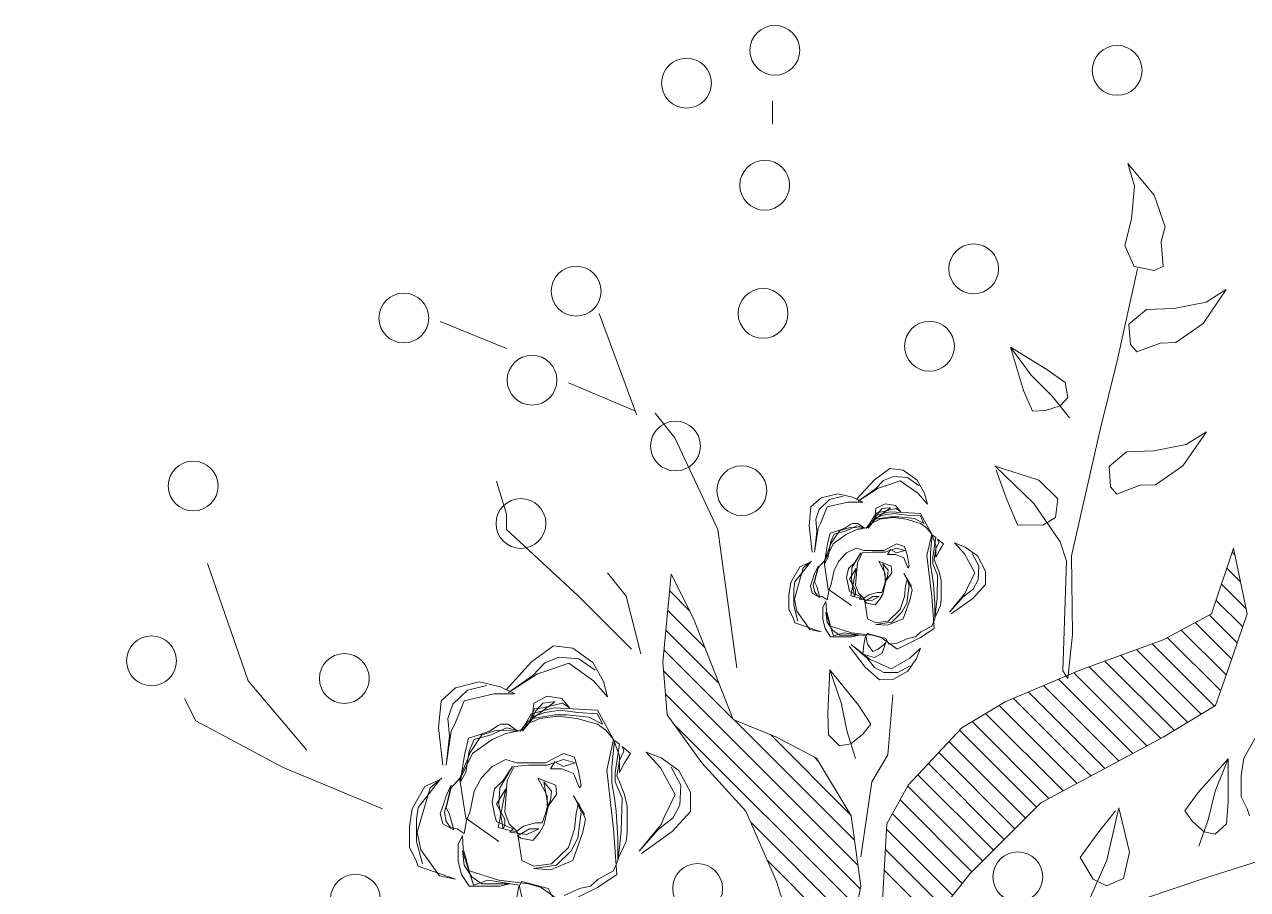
# Model space of a CAD drawing. Header units: millimetres. Extents: x -122165 to 59500, y -31598 to 53500.
# Drawn here: x 30077 to 30496.1, y -2463.2 to -2166.7 of the extents above; entities that cross this region are included whole.
import ezdxf

# ---------------------------------------------------------------- set-up
doc = ezdxf.new("R2010")
doc.units = ezdxf.units.MM
doc.header["$MEASUREMENT"] = 0
for name, color, linetype, lineweight in [('ARC_A_ R.C.C', 162, 'Continuous', 40), ('ARC_A_R.C.C. Hatch', 8, 'Continuous', 5), ('Lan_Planter', 74, 'Continuous', 13)]:
    doc.layers.add(name, color=color, linetype=linetype, lineweight=lineweight)

# ---------------------------------------------------------------- blocks, each defined once
blk = doc.blocks.new('ARC$1$Existing Layout$0$col gf 180116')
at = {"layer": 'ARC_A_R.C.C. Hatch'}
h = blk.add_hatch(color=256, dxfattribs=at)
h.dxf.hatch_style = 1
h.paths.add_polyline_path([(201.73999, 26.78621), (202.64, 26.78621), (202.64, 26.48621), (201.73999, 26.48621)])
edge = h.paths.add_edge_path()
edge.add_line((216.33999, 22.98621), (216.13999, 22.98621))
edge.add_line((216.13999, 22.98621), (216.13999, 25.58621))
edge.add_line((216.13999, 25.58621), (218.33999, 25.58621))
edge.add_line((218.33999, 25.58621), (218.33999, 22.98621))
edge.add_line((218.33999, 22.98621), (218.03999, 22.98621))
h.paths.add_polyline_path([(207.13999, 25.88621), (207.43999, 25.88621), (207.43999, 26.78621), (207.13999, 26.78621)])
h.paths.add_polyline_path([(208.03999, 20.48621), (208.03999, 20.78621), (207.13999, 20.78621), (207.13999, 20.48621)])
h.paths.add_polyline_path([(202.63999, 32.78621), (202.63999, 32.48621), (201.73999, 32.48621), (201.73999, 32.78621)])
h.paths.add_polyline_path([(191.23999, 20.48621), (191.23999, 20.78621), (190.33999, 20.78621), (190.33999, 20.48621)])
h.paths.add_polyline_path([(184.03999, 20.48621), (184.03999, 20.78621), (183.13999, 20.78621), (183.13999, 20.48621)])
h.paths.add_polyline_path([(220.63999, 14.18621), (220.33999, 14.18621), (220.33999, 13.28621), (220.63999, 13.28621)])
h.paths.add_polyline_path([(220.63999, 20.48621), (220.63999, 20.78621), (219.73999, 20.78621), (219.73999, 20.48621)])
h.paths.add_polyline_path([(220.63999, 25.28621), (220.63999, 25.58621), (219.73999, 25.58621), (219.73999, 25.28621)])
h.paths.add_polyline_path([(220.63999, 32.78621), (220.63999, 32.48621), (219.73999, 32.48621), (219.73999, 32.78621)])
h.paths.add_polyline_path([(220.33999, 37.28621), (220.63999, 37.28621), (220.63999, 38.18621), (220.33999, 38.18621)])
h.paths.add_polyline_path([(201.13999, 43.28621), (201.43999, 43.28621), (201.43999, 44.18621), (201.13999, 44.18621)])
h.paths.add_polyline_path([(196.33999, 43.28621), (196.63999, 43.28621), (196.63999, 44.18621), (196.33999, 44.18621)])
h.paths.add_polyline_path([(190.33999, 43.28621), (190.63999, 43.28621), (190.63999, 44.18621), (190.33999, 44.18621)])
h.paths.add_polyline_path([(207.13999, 43.28621), (207.43999, 43.28621), (207.43999, 44.18621), (207.13999, 44.18621)])
h.paths.add_polyline_path([(220.63999, 56.78621), (220.33999, 56.78621), (220.33999, 55.88621), (220.63999, 55.88621)])
h.paths.add_polyline_path([(220.33999, 50.78621), (220.63999, 50.78621), (220.63999, 49.88621), (220.33999, 49.88621)])
h.paths.add_polyline_path([(226.33999, 50.78621), (226.63999, 50.78621), (226.63999, 49.88621), (226.33999, 49.88621)])
h.paths.add_polyline_path([(220.33999, 43.28621), (220.63999, 43.28621), (220.63999, 44.18621), (220.33999, 44.18621)])
h.paths.add_polyline_path([(232.63999, 44.18621), (232.63999, 43.88621), (231.73999, 43.88621), (231.73999, 44.18621)])
h.paths.add_polyline_path([(232.63999, 50.48621), (232.63999, 50.78621), (231.73999, 50.78621), (231.73999, 50.48621)])
h.paths.add_polyline_path([(232.63999, 55.88621), (232.63999, 56.18621), (231.73999, 56.18621), (231.73999, 55.88621)])
h.paths.add_polyline_path([(213.13999, 43.28621), (213.43999, 43.28621), (213.43999, 44.18621), (213.13999, 44.18621)])
h.paths.add_polyline_path([(226.63999, 7.88621), (226.63999, 8.18621), (225.73999, 8.18621), (225.73999, 7.88621)])
h.paths.add_polyline_path([(226.63999, 13.28621), (226.63999, 13.58621), (225.73999, 13.58621), (225.73999, 13.28621)])
h.paths.add_polyline_path([(201.73999, 20.78621), (201.73999, 20.48621), (202.63999, 20.48621), (202.63999, 20.78621)])
h.paths.add_polyline_path([(184.03999, 25.88621), (184.03999, 26.18621), (183.13999, 26.18621), (183.13999, 25.88621)])
h.paths.add_polyline_path([(183.13999, 14.18621), (183.13999, 13.88621), (184.03999, 13.88621), (184.03999, 14.18621)])
h.paths.add_polyline_path([(202.63999, 13.88621), (202.63999, 14.18621), (201.73999, 14.18621), (201.73999, 13.88621)])
h.paths.add_polyline_path([(196.33999, 13.28621), (196.63999, 13.28621), (196.63999, 14.18621), (196.33999, 14.18621)])
h.paths.add_polyline_path([(190.33999, 13.28621), (190.63999, 13.28621), (190.63999, 14.18621), (190.33999, 14.18621)])
h.paths.add_polyline_path([(196.33999, 25.88621), (196.63999, 25.88621), (196.63999, 26.78621), (196.33999, 26.78621)])
h.paths.add_polyline_path([(190.33999, 25.88621), (190.63999, 25.88621), (190.63999, 26.78621), (190.33999, 26.78621)])
h.paths.add_polyline_path([(214.03999, 13.28621), (214.03999, 13.58621), (213.13999, 13.58621), (213.13999, 13.28621)])
h.paths.add_polyline_path([(213.13999, 20.78621), (213.13999, 20.48621), (214.03999, 20.48621), (214.03999, 20.78621)])
h.paths.add_polyline_path([(213.43999, 26.78621), (213.13999, 26.78621), (213.13999, 25.88621), (213.43999, 25.88621)])
h.paths.add_polyline_path([(214.03999, 32.78621), (214.03999, 32.48621), (213.13999, 32.48621), (213.13999, 32.78621)])
h.paths.add_polyline_path([(214.03999, 7.88621), (214.03999, 8.18621), (213.13999, 8.18621), (213.13999, 7.88621)])
h.paths.add_polyline_path([(226.63999, 20.48621), (226.63999, 20.78621), (225.73999, 20.78621), (225.73999, 20.48621)])
h.paths.add_polyline_path([(226.63999, 25.28621), (226.63999, 25.58621), (225.73999, 25.58621), (225.73999, 25.28621)])
h.paths.add_polyline_path([(226.63999, 32.78621), (226.63999, 32.48621), (225.73999, 32.48621), (225.73999, 32.78621)])
h.paths.add_polyline_path([(226.63999, 37.28621), (226.63999, 37.58621), (225.73999, 37.58621), (225.73999, 37.28621)])
h.paths.add_polyline_path([(225.73999, 44.18621), (225.73999, 43.88621), (226.63999, 43.88621), (226.63999, 44.18621)])
h.paths.add_polyline_path([(226.63999, 56.78621), (226.33999, 56.78621), (226.33999, 55.88621), (226.63999, 55.88621)])
h.paths.add_polyline_path([(214.03999, 55.88621), (214.03999, 56.18621), (213.13999, 56.18621), (213.13999, 55.88621)])
h.paths.add_polyline_path([(213.13999, 37.28621), (213.43999, 37.28621), (213.43999, 38.18621), (213.13999, 38.18621)])
h.paths.add_polyline_path([(214.03999, 50.78621), (213.73999, 50.78621), (213.73999, 49.88621), (214.03999, 49.88621)])
h.paths.add_polyline_path([(207.13999, 37.28621), (207.43999, 37.28621), (207.43999, 38.18621), (207.13999, 38.18621)])
h.paths.add_polyline_path([(207.13999, 49.88621), (207.43999, 49.88621), (207.43999, 50.78621), (207.13999, 50.78621)])
h.paths.add_polyline_path([(183.13999, 50.18621), (183.13999, 49.88621), (184.03999, 49.88621), (184.03999, 50.18621)])
h.paths.add_polyline_path([(183.13999, 38.18621), (183.13999, 37.88621), (184.03999, 37.88621), (184.03999, 38.18621)])
h.paths.add_polyline_path([(201.73999, 37.58621), (201.73999, 37.28621), (202.63999, 37.28621), (202.63999, 37.58621)])
h.paths.add_polyline_path([(196.33999, 37.28621), (196.63999, 37.28621), (196.63999, 38.18621), (196.33999, 38.18621)])
h.paths.add_polyline_path([(190.33999, 37.28621), (190.63999, 37.28621), (190.63999, 38.18621), (190.33999, 38.18621)])
h.paths.add_polyline_path([(201.13999, 49.88621), (201.43999, 49.88621), (201.43999, 50.78621), (201.13999, 50.78621)])
h.paths.add_polyline_path([(196.33999, 49.88621), (196.63999, 49.88621), (196.63999, 50.78621), (196.33999, 50.78621)])
h.paths.add_polyline_path([(190.33999, 49.88621), (190.63999, 49.88621), (190.63999, 50.78621), (190.33999, 50.78621)])
h.paths.add_polyline_path([(220.63999, 8.18621), (220.33999, 8.18621), (220.33999, 7.28621), (220.63999, 7.28621)])
h.paths.add_polyline_path([(195.73999, 20.48621), (195.73999, 20.78621), (196.63999, 20.78621), (196.63999, 20.48621)])
h.paths.add_polyline_path([(183.13999, 43.58621), (183.13999, 43.28621), (184.03999, 43.28621), (184.03999, 43.58621)])
blk = doc.blocks.new('ARC')
at = {"layer": 'ARC_A_ R.C.C', "extrusion": (4.48937e-09, -4.26518e-20, 1), "xscale": 999.9941761349517, "yscale": 999.9941761349517, "zscale": 999.9941761349517}
blk.add_blockref('ARC$1$Existing Layout$0$col gf 180116', (-183138.93, -13286.14, -0.89), dxfattribs=at)
blk = doc.blocks.new('b-85')
at = {"color": 97, "true_color": 0x446a2a}
for p, q in [((281, 622.7), (301.1, 632.7)), ((238.6, 543.7), (281, 622.7)), ((317, 575.2), (423.1, 612)), ((254.5, 522.3), (317, 575.2)), ((201.5, 454), (238.6, 543.7)), ((641.5, 401.9), (617.1, 342)), ((467.6, 342), (497.3, 351.2)), ((393.4, 276.9), (453.8, 342)), ((453.8, 342), (467.6, 342)), ((345.7, 229.3), (393.4, 276.9)), ((586.3, 286.1), (560.9, 226.2)), ((557.7, 224.7), (648.9, 258.4)), ((393.4, 233.9), (414.6, 250.8)), ((341.4, 220.9), (393.4, 233.9)), ((150.6, 24.8), (326.1, 200.3)), ((282.8, 137.6), (345.1, 199.9)), ((334, 200.9), (413.5, 193.3)), ((536.5, 190.2), (558.8, 207.8)), ((112.9, 25.8), (278.6, 191.5)), ((129.1, 22.7), (305.1, 198.6)), ((314.9, 150.3), (362.8, 198.1)), ((347, 163), (380.5, 196.4)), ((413.5, 193.3), (373.2, 173.3)), ((380.2, 176.8), (398.2, 194.7)), ((453.8, 151.1), (536.5, 190.2)), ((373.2, 173.3), (282, 137.3)), ((199.3, 125.8), (242.8, 165.7)), ((328.7, 134.2), (453.8, 151.1)), ((173, 27.7), (281.7, 136.5)), ((282, 137.3), (266.1, 98.2)), ((135.7, 98.2), (199.3, 125.8)), ((96.6, 28.9), (188.9, 121.2)), ((-665.9, 102), (-644.7, 102)), ((80.3, 32.1), (154.6, 106.4)), ((195.7, 31), (268.4, 103.8)), ((72.1, 78.2), (135.7, 98.2)), ((266.1, 98.2), (247, 62.1)), ((247, 62.1), (195.1, 30.7)), ((244.8, 60.8), (248, 64)), ((268.1, 51.3), (258.3, 41.5)), ((288.1, 51.9), (268.1, 51.3)), ((326.8, 50.1), (288.1, 51.9)), ((295.1, 24.3), (326.8, 50.1)), ((297, 39.8), (326.8, 50.1)), ((131.5, 22.2), (47.7, 38.3)), ((246.8, 27), (270.8, 34.5)), ((258.3, 41.5), (260, 31.2)), ((270.8, 34.5), (297, 39.8)), ((195.1, 30.7), (131.5, 22.2)), ((225.8, 12.3), (158, 22.2)), ((260, 31.2), (268.7, 20.3)), ((278, 13.2), (295.1, 24.3)), ((250.2, -2.3), (225.8, 12.3)), ((268.7, 20.3), (278, 13.2)), ((329.2, 18.2), (317.9, 5.3)), ((101.7, -43.5), (146.1, 0.9)), ((108.1, 3.1), (187.7, -1.5)), ((317.9, 5.3), (318.2, -6.9)), ((324.6, 1.4), (324.4, -11.4)), ((328.9, 9.8), (324.6, 1.4)), ((112.5, -52.2), (164.5, -0.2)), ((123.3, -60.8), (182.8, -1.3)), ((134, -69.4), (196.9, -6.6)), ((187.7, -1.5), (222.7, -20.7)), ((304.3, -6.9), (250.2, -2.3)), ((318.2, -6.9), (325.7, -20.4)), ((144.6, -78.2), (209.4, -13.4)), ((154.3, -87.9), (221.9, -20.3)), ((222.7, -20.7), (274.6, -69)), ((324.4, -11.4), (330.7, -22.4)), ((325.7, -20.4), (337.1, -28.2)), ((143.1, -76.7), (83.8, -29.1)), ((164, -97.6), (232.1, -29.5)), ((173.7, -107.3), (242.2, -38.9)), ((183.4, -117), (252.2, -48.2)), ((193.1, -126.7), (262.3, -57.5)), ((206.8, -140.3), (143.1, -76.7)), ((202.8, -136.4), (272.3, -66.9)), ((274.6, -69), (297.9, -108.1)), ((210.8, -147.8), (280.2, -78.4)), ((217.6, -160.5), (287.5, -90.6)), ((477.1, -134), (511, -99.3)), ((511, -99.3), (498.3, -138.5)), ((224.4, -173.1), (294.7, -102.7)), ((297.9, -108.1), (326.6, -175.6)), ((457.8, -119.4), (482.4, -109.2)), ((231.1, -185.7), (301.1, -115.7)), ((457.6, -142.1), (457.8, -119.4)), ((579.3, -124.8), (618.3, -112.9)), ((593.1, -131.8), (618.3, -112.9)), ((618.3, -112.9), (598.2, -146)), ((237.9, -198.3), (306.9, -129.3)), ((560.5, -132.8), (579.3, -124.8)), ((574.1, -150.7), (593.1, -131.8)), ((266.1, -250.8), (206.8, -140.3)), ((244.7, -210.9), (312.7, -142.9)), ((442.7, -158), (477.1, -134)), ((464.6, -153.7), (457.6, -142.1)), ((498.3, -138.5), (481.4, -155.8)), ((561.2, -144.6), (560.5, -132.8)), ((481.4, -155.8), (464.6, -153.7)), ((554.6, -166.4), (574.1, -150.7)), ((565.4, -157.8), (561.2, -144.6)), ((598.2, -146), (586.6, -162.3)), ((251.5, -223.5), (318.5, -156.5)), ((319.1, -164.9), (326, -160.3)), ((358.9, -169), (319.1, -164.9)), ((326, -160.3), (425.1, -163.6)), ((425.1, -163.6), (442.7, -158)), ((573, -164.9), (565.4, -157.8)), ((586.6, -162.3), (573, -164.9)), ((138, -187.6), (157.5, -176)), ((157.5, -176), (179, -191.6)), ((258.3, -236.1), (324.3, -170.2)), ((326.6, -175.6), (354.1, -250.8)), ((429.9, -168.1), (358.9, -169)), ((545.1, -194.2), (429.9, -168.1)), ((139.1, -289.4), (101.4, -177.4)), ((116.7, -183.2), (155.1, -200)), ((131.7, -199.6), (138, -187.6)), ((265, -248.8), (329.7, -184.1)), ((179, -191.6), (199.7, -208)), ((272.3, -260.9), (334.9, -198.3)), ((605.9, -209.3), (545.1, -194.2)), ((138.6, -215), (131.7, -199.6)), ((155.1, -200), (202.3, -210.8)), ((485.5, -209.1), (492.2, -203.4)), ((493.6, -230.2), (485.5, -209.1)), ((492.2, -203.4), (510.7, -202)), ((510.7, -202), (524, -217.7)), ((689.2, -227.6), (605.9, -209.3)), ((162.3, -220.4), (138.6, -215)), ((202.3, -210.8), (162.3, -220.4)), ((279.5, -273.1), (340.1, -212.5)), ((524, -217.7), (524.9, -242.4)), ((620.8, -221.5), (639.3, -220)), ((639.3, -220), (652.5, -235.8)), ((691.3, -224.8), (710.2, -216.4)), ((710.2, -216.4), (734.1, -222.4)), ((784.4, -219.1), (755.8, -242.7)), ((763.7, -225), (784.4, -219.1)), ((286.8, -285.2), (345.3, -226.7)), ((494, -244.1), (493.6, -230.2)), ((614.1, -227.1), (620.8, -221.5)), ((622.1, -248.3), (614.1, -227.1)), ((687.6, -242.9), (691.3, -224.8)), ((734.1, -222.4), (763.7, -225)), ((294.1, -297.3), (350.5, -240.9)), ((524.9, -242.4), (530.6, -271.6)), ((652.5, -235.8), (653.4, -260.5)), ((691.2, -250.9), (687.6, -242.9)), ((755.8, -242.7), (727.2, -252.6)), ((294.8, -298.3), (266.1, -250.8)), ((354.1, -250.8), (377.5, -294.5)), ((511.3, -268.8), (494, -244.1)), ((622.5, -262.2), (622.1, -248.3)), ((713.7, -249.1), (691.2, -250.9)), ((727.2, -252.6), (713.7, -249.1)), ((307.9, -302.9), (356.2, -254.6)), ((639.8, -286.9), (622.5, -262.2)), ((653.4, -260.5), (659.1, -289.6)), ((189.8, -277.3), (199.5, -270.6)), ((199.5, -270.6), (216.1, -282.4)), ((322.2, -308), (362.9, -267.3)), ((542, -289.9), (511.3, -268.8)), ((530.6, -271.6), (542, -289.9)), ((167.7, -283), (191.4, -291.5)), ((180.7, -287.8), (189.8, -277.3)), ((216.1, -282.4), (246.6, -309.6)), ((336.7, -312.9), (369.7, -279.9)), ((670.5, -307.9), (639.8, -286.9)), ((157.9, -349.2), (139.1, -289.4)), ((178.6, -298), (180.7, -287.8)), ((187.9, -308.2), (178.6, -298)), ((191.4, -291.5), (217.3, -297.9)), ((217.3, -297.9), (246.6, -309.6)), ((351.2, -317.8), (376.4, -292.6)), ((377.5, -294.5), (436.8, -314.4)), ((659.1, -289.6), (670.5, -307.9)), ((207.9, -309.7), (187.9, -308.2)), ((329.8, -310.6), (294.8, -298.3)), ((365.7, -322.7), (389.8, -298.6)), ((382, -325.8), (404.3, -303.5)), ((406.5, -320.7), (418.8, -308.4)), ((246.6, -309.6), (207.9, -309.7)), ((377.5, -326.7), (329.8, -310.6)), ((436.8, -314.4), (377.5, -326.7)), ((430.9, -315.7), (433.3, -313.2))]:
    blk.add_line(p, q, dxfattribs=at)
at = {"color": 30, "true_color": 0xef731a}
for p, q in [((137.8, 388.1), (149.5, 421.8)), ((149.5, 421.8), (155.9, 424.1)), ((171.8, 423.3), (151.6, 418)), ((155.9, 424.1), (166.5, 429.5)), ((180.2, 422.6), (164.3, 419.5)), ((166.5, 429.5), (185.6, 429.5)), ((191.9, 423.3), (171.8, 423.3)), ((220.5, 411.1), (180.2, 422.6)), ((185.6, 429.5), (201.5, 427.2)), ((202.5, 421.8), (191.9, 423.3)), ((201.5, 427.2), (221.6, 415.7)), ((228, 401.9), (202.5, 421.8)), ((164.3, 419.5), (141, 402.6)), ((229, 400.3), (220.5, 411.1)), ((221.6, 415.7), (228, 401.9)), ((141, 402.6), (137.8, 388.1)), ((182.4, 389.6), (187.7, 399.6)), ((187.7, 399.6), (197.2, 401.9)), ((198.3, 398), (189.8, 396.5)), ((197.2, 401.9), (203.6, 399.6)), ((206.8, 395.7), (198.3, 398)), ((203.6, 399.6), (213.1, 396.5)), ((240.7, 399.6), (274.6, 403.4)), ((274.6, 403.4), (299, 401.1)), ((299, 401.1), (310.7, 388.1)), ((196.2, 393.4), (182.4, 389.6)), ((184.5, 392.7), (183.4, 386.5)), ((189.8, 396.5), (184.5, 392.7)), ((202.5, 396.5), (196.2, 393.4)), ((220.5, 391.9), (202.5, 396.5)), ((222.7, 391.9), (206.8, 395.7)), ((213.1, 396.5), (222.7, 391.9)), ((229, 384.2), (220.5, 391.9)), ((240.7, 396.5), (267.2, 393.4)), ((271.4, 391.9), (240.7, 396.5)), ((267.2, 393.4), (283.1, 395)), ((277.8, 388.8), (271.4, 391.9)), ((299, 380.4), (277.8, 388.8)), ((283.1, 395), (295.8, 390.4)), ((295.8, 390.4), (308.5, 377.3)), ((310.7, 388.1), (316, 366.6)), ((142.1, 382.7), (131.5, 375.8)), ((131.5, 375.8), (131.5, 366.6)), ((163.3, 381.9), (132.5, 371.9)), ((136.8, 348.9), (145.3, 375.8)), ((140, 373.5), (150.6, 380.4)), ((153.7, 385.8), (142.1, 382.7)), ((145.3, 375.8), (156.9, 378.8)), ((150.6, 380.4), (163.3, 381.9)), ((169.6, 385.8), (153.7, 385.8)), ((156.9, 378.8), (165.4, 381.1)), ((165.4, 381.1), (177.1, 381.9)), ((177.1, 381.9), (169.6, 385.8)), ((171.8, 348.9), (193, 378.8)), ((183.4, 386.5), (179.2, 380.4)), ((179.2, 380.4), (190.9, 378.1)), ((190.9, 378.1), (199.3, 375)), ((193, 378.8), (228, 384.2)), ((225.8, 383.5), (238.6, 381.9)), ((234.3, 378.8), (225.8, 383.5)), ((228, 384.2), (251.3, 372.7)), ((252.3, 375), (229, 384.2)), ((253.4, 375.8), (234.3, 378.8)), ((238.6, 381.9), (251.3, 379.6)), ((251.3, 379.6), (265.1, 376.5)), ((255.5, 375), (253.4, 375.8)), ((265.1, 376.5), (268.3, 366.6)), ((305.4, 353.5), (299, 380.4)), ((308.5, 377.3), (312.8, 359.7)), ((131.5, 366.6), (131.5, 348.2)), ((132.5, 371.9), (136.8, 358.9)), ((133.6, 364.3), (140, 373.5)), ((199.3, 375), (217.4, 371.2)), ((217.4, 371.2), (229, 365)), ((229, 365), (239.6, 355.1)), ((251.3, 372.7), (264, 355.1)), ((268.3, 364.3), (252.3, 375)), ((264, 371.2), (255.5, 375)), ((268.3, 355.8), (264, 371.2)), ((268.3, 366.6), (271.4, 357.4)), ((316, 366.6), (311.7, 347.4)), ((136.8, 358.9), (132.5, 330.5)), ((133.6, 339), (133.6, 364.3)), ((196.2, 352.8), (207.8, 355.1)), ((207.8, 355.1), (219.5, 352.8)), ((239.6, 355.1), (246, 342.8)), ((264, 355.1), (269.3, 342.8)), ((272.5, 350.5), (268.3, 364.3)), ((274.6, 342), (268.3, 355.8)), ((271.4, 357.4), (276.7, 349.7)), ((305.4, 334.4), (305.4, 353.5)), ((131.5, 348.2), (133.6, 339)), ((133.6, 322.1), (136.8, 348.9)), ((184.5, 349.7), (180.2, 332.1)), ((205.7, 348.9), (183.4, 345.1)), ((183.4, 345.1), (186.6, 343.6)), ((219.5, 342.8), (184.5, 349.7)), ((185.6, 342), (189.8, 351.2)), ((186.6, 343.6), (191.9, 343.6)), ((198.3, 343.6), (187.7, 339.7)), ((189.8, 351.2), (196.2, 352.8)), ((191.9, 343.6), (205.7, 351.2)), ((226.9, 341.3), (198.3, 343.6)), ((205.7, 351.2), (219.5, 342.8)), ((220.5, 348.2), (205.7, 348.9)), ((219.5, 352.8), (226.9, 345.1)), ((239.6, 336.7), (220.5, 348.2)), ((226.9, 345.1), (239.6, 336.7)), ((246, 342.8), (242.8, 332.8)), ((269.3, 342.8), (272.5, 328.2)), ((271.4, 332.1), (272.5, 350.5)), ((276.7, 349.7), (277.8, 347.4)), ((277.8, 347.4), (277.8, 340.5)), ((311.7, 347.4), (305.4, 334.4)), ((120.9, 332.8), (130.4, 331.3)), ((180.2, 332.1), (154.8, 328.2)), ((174.9, 329), (177.1, 332.1)), ((177.1, 332.1), (183.4, 321.3)), ((178.1, 323.6), (180.2, 339)), ((180.2, 339), (183.4, 335.9)), ((187.7, 339.7), (181.3, 332.8)), ((181.3, 332.8), (185.6, 326.7)), ((183.4, 335.9), (185.6, 342)), ((239.6, 335.1), (226.9, 341.3)), ((240.7, 322.1), (239.6, 335.1)), ((242.8, 332.8), (242.8, 306.8)), ((271.4, 329.8), (274.6, 342)), ((277.8, 340.5), (271.4, 332.1)), ((306.6, 340.3), (321.8, 318.4)), ((323.4, 314.2), (306.6, 340.3)), ((308.9, 342.4), (334.2, 319.4)), ((132.5, 330.5), (121.9, 328.2)), ((135.7, 328.2), (129.4, 304.5)), ((130.4, 331.3), (135.7, 328.2)), ((130.4, 310.6), (133.6, 322.1)), ((154.8, 328.2), (149.5, 317.5)), ((172.8, 318.3), (174.9, 329)), ((183.4, 312.9), (178.1, 323.6)), ((183.4, 321.3), (183.4, 312.9)), ((185.6, 326.7), (188.7, 316)), ((240.7, 305.2), (240.7, 322.1)), ((278.9, 324.4), (271.4, 329.8)), ((271.4, 327.5), (285.2, 316.7)), ((277.8, 323.6), (271.4, 327.5)), ((272.5, 328.2), (287.3, 319.8)), ((283.1, 312.1), (277.8, 323.6)), ((297.9, 298.3), (278.9, 324.4)), ((281, 321.3), (291.6, 316.7)), ((283.1, 318.3), (281, 321.3)), ((115.6, 289.9), (130.4, 310.6)), ((146.3, 302.2), (147.4, 317.5)), ((147.4, 317.5), (150.6, 296.8)), ((149.5, 317.5), (151.6, 301.4)), ((180.2, 312.1), (172.8, 318.3)), ((186.6, 308.3), (180.2, 312.1)), ((188.7, 316), (188.7, 309.8)), ((188.7, 309.8), (197.2, 306.8)), ((229, 313.7), (217.4, 307.5)), ((222.7, 297.6), (229, 313.7)), ((283.1, 319), (289.5, 316)), ((296.9, 317.5), (283.1, 319)), ((286.3, 298.3), (283.1, 318.3)), ((285.2, 295.3), (283.1, 312.1)), ((285.2, 316.7), (288.4, 307.5)), ((287.3, 319.8), (292.6, 299.1)), ((289.5, 316), (296.9, 309.1)), ((291.6, 316.7), (292.6, 309.1)), ((303.2, 305.2), (296.9, 317.5)), ((321.8, 318.4), (333.4, 307.4)), ((325.3, 307.4), (323.4, 314.2)), ((334.2, 319.4), (348.5, 299.5)), ((129.4, 304.5), (121.9, 300.6)), ((154.8, 282.2), (146.3, 302.2)), ((151.6, 301.4), (166.5, 286.1)), ((203.6, 304.5), (186.6, 308.3)), ((197.2, 306.8), (202.5, 305.2)), ((202.5, 305.2), (214.2, 296.8)), ((225.8, 308.3), (203.6, 304.5)), ((203.6, 305.2), (208.9, 302.2)), ((213.1, 305.2), (203.6, 305.2)), ((208.9, 302.2), (217.4, 301.4)), ((217.4, 307.5), (213.1, 305.2)), ((217.4, 301.4), (225.8, 308.3)), ((237.5, 302.2), (243.9, 298.3)), ((237.5, 292.2), (237.5, 302.2)), ((243.9, 298.3), (239.6, 290.7)), ((246, 290.7), (240.7, 305.2)), ((242.8, 306.8), (251.3, 290.7)), ((286.3, 287.6), (286.3, 298.3)), ((288.4, 307.5), (290.5, 293.7)), ((292.6, 299.1), (290.5, 260)), ((292.6, 309.1), (294.8, 300.6)), ((294.8, 300.6), (296.9, 291.4)), ((296.9, 309.1), (297.9, 299.9)), ((297.9, 299.9), (297.9, 298.3)), ((301.1, 292.2), (303.2, 305.2)), ((332.9, 285.9), (325.3, 307.4)), ((333.4, 307.4), (338.3, 294.8)), ((348.5, 299.5), (346.4, 282.2)), ((130.4, 260), (115.6, 289.9)), ((123, 289.9), (129.4, 276.1)), ((150.6, 296.8), (163.3, 283.8)), ((214.2, 296.8), (222.7, 297.6)), ((233.3, 281.5), (237.5, 292.2)), ((239.6, 290.7), (242.8, 279.9)), ((242.8, 279.9), (246, 290.7)), ((251.3, 290.7), (248.1, 280.7)), ((283.1, 278.4), (285.2, 295.3)), ((284.2, 267.6), (286.3, 287.6)), ((290.5, 293.7), (288.4, 277.6)), ((292.6, 285.3), (301.1, 292.2)), ((296.9, 291.4), (292.6, 285.3)), ((338.3, 294.8), (336.9, 276.7)), ((180.2, 273), (154.8, 282.2)), ((163.3, 283.8), (174.9, 277.6)), ((166.5, 286.1), (183.4, 280.7)), ((174.9, 277.6), (198.3, 274.6)), ((183.4, 280.7), (197.2, 279.2)), ((206.8, 276.9), (191.9, 270.7)), ((213.1, 281.5), (196.2, 271.5)), ((197.2, 279.2), (206.8, 276.9)), ((198.3, 274.6), (204.6, 276.9)), ((204.6, 276.9), (213.1, 281.5)), ((220.5, 276.1), (233.3, 281.5)), ((235.4, 276.9), (222.7, 274.6)), ((248.1, 280.7), (235.4, 276.9)), ((277.8, 260), (283.1, 278.4)), ((288.4, 277.6), (287.3, 260)), ((317, 263.4), (332.9, 285.9)), ((336.9, 276.7), (326.5, 261.9)), ((346.4, 282.2), (333.7, 264)), ((129.4, 276.1), (131.5, 266.1)), ((131.5, 266.1), (137.8, 259.2)), ((191.9, 270.7), (180.2, 273)), ((222.7, 274.6), (220.5, 276.1)), ((277.8, 255.4), (284.2, 267.6)), ((142.1, 242.3), (130.4, 260)), ((137.8, 259.2), (145.3, 245.4)), ((290.5, 260), (264, 245.4)), ((272.5, 252.3), (277.8, 260)), ((287.3, 260), (277.8, 255.4)), ((302.5, 250.8), (317, 263.4)), ((316.5, 254.6), (302.5, 250.8)), ((333.7, 264), (316.5, 254.6)), ((183.4, 245.4), (142.1, 242.3)), ((145.3, 245.4), (154.8, 241.6)), ((199.3, 243.1), (174.9, 241.6)), ((236.4, 251.5), (183.4, 245.4)), ((211, 244.6), (199.3, 243.1)), ((224.8, 246.9), (211, 244.6)), ((211, 237.7), (225.8, 243.9)), ((239.6, 246.9), (224.8, 246.9)), ((225.8, 243.9), (234.3, 243.9)), ((234.3, 243.9), (259.8, 240)), ((264, 245.4), (236.4, 251.5)), ((263, 244.6), (239.6, 246.9)), ((249.2, 240), (264, 245.4)), ((259.8, 240), (263, 244.6)), ((264, 245.4), (272.5, 252.3)), ((154.8, 241.6), (166.5, 240)), ((155.9, 241.6), (171.8, 233.9)), ((174.9, 241.6), (155.9, 241.6)), ((166.5, 240), (181.3, 238.5)), ((171.8, 233.9), (180.2, 233.1)), ((180.2, 233.1), (189.8, 233.1)), ((181.3, 238.5), (211, 237.7)), ((189.8, 233.1), (203.6, 233.1)), ((203.6, 233.1), (214.2, 235.4)), ((214.2, 235.4), (225.8, 240)), ((225.8, 240), (231.1, 242.3)), ((231.1, 242.3), (244.9, 240)), ((234.3, 240), (249.2, 240)), ((242.8, 235.4), (234.3, 240)), ((251.3, 230.1), (242.8, 235.4)), ((244.9, 240), (253.4, 236.2)), ((257.7, 237.7), (251.3, 230.1)), ((253.4, 236.2), (257.7, 237.7)), ((163.2, 222.2), (183.3, 204.6)), ((187.2, 202.5), (163.2, 222.2)), ((161, 220.1), (180.8, 192.4)), ((252.7, 215.8), (238.4, 203)), ((247.3, 202.4), (252.7, 215.8)), ((183.3, 204.6), (192.8, 191.8)), ((193.8, 199.8), (187.2, 202.5)), ((214.3, 189.7), (193.8, 199.8)), ((238.4, 203), (214.3, 189.7)), ((235.9, 186.4), (247.3, 202.4)), ((286.3, 197.1), (334, 200.9)), ((180.8, 192.4), (198.9, 175.8)), ((192.8, 191.8), (204.7, 185.4)), ((222.9, 184.7), (238.9, 193.4)), ((242.8, 165.7), (286.3, 197.1)), ((204.7, 185.4), (222.9, 184.7)), ((216.4, 175.9), (235.9, 186.4)), ((198.9, 175.8), (216.4, 175.9)), ((361.2, 58), (369.4, 81.6)), ((379.8, 80), (363.5, 68.2)), ((369.4, 81.6), (373.9, 83.2)), ((385, 82.7), (370.9, 78.9)), ((373.9, 83.2), (381.3, 87)), ((390.9, 82.1), (379.8, 80)), ((381.3, 87), (394.6, 87)), ((399.1, 82.7), (385, 82.7)), ((419.1, 74.1), (390.9, 82.1)), ((394.6, 87), (405.8, 85.4)), ((406.5, 81.6), (399.1, 82.7)), ((405.8, 85.4), (419.9, 77.3)), ((424.3, 67.6), (406.5, 81.6)), ((363.5, 68.2), (361.2, 58)), ((396.1, 66), (402.8, 67.6)), ((402.8, 67.6), (407.3, 66)), ((425.1, 66.6), (419.1, 74.1)), ((419.9, 77.3), (424.3, 67.6)), ((433.2, 66), (457, 68.7)), ((457, 68.7), (474.1, 67.1)), ((474.1, 67.1), (482.2, 58)), ((372.4, 56.4), (364.2, 54.2)), ((383.5, 56.4), (372.4, 56.4)), ((388.7, 53.7), (383.5, 56.4)), ((393.2, 56.9), (390.2, 52.6)), ((392.4, 59.1), (396.1, 66)), ((402.1, 61.7), (392.4, 59.1)), ((393.9, 61.2), (393.2, 56.9)), ((397.6, 63.9), (393.9, 61.2)), ((403.5, 65), (397.6, 63.9)), ((399.8, 51.5), (424.3, 55.3)), ((406.5, 63.9), (402.1, 61.7)), ((409.5, 63.3), (403.5, 65)), ((419.1, 60.7), (406.5, 63.9)), ((407.3, 66), (413.9, 63.9)), ((420.6, 60.7), (409.5, 63.3)), ((413.9, 63.9), (420.6, 60.7)), ((425.1, 55.3), (419.1, 60.7)), ((424.3, 55.3), (440.7, 47.2)), ((441.4, 48.9), (425.1, 55.3)), ((433.2, 63.9), (451.8, 61.7)), ((454.8, 60.7), (433.2, 63.9)), ((451.8, 61.7), (462.9, 62.8)), ((459.2, 58.5), (454.8, 60.7)), ((474.1, 52.6), (459.2, 58.5)), ((462.9, 62.8), (471.8, 59.6)), ((471.8, 59.6), (480.7, 50.5)), ((482.2, 58), (485.9, 42.9)), ((364.2, 54.2), (356.8, 49.4)), ((356.8, 49.4), (356.8, 42.9)), ((379.1, 53.7), (357.5, 46.7)), ((357.5, 46.7), (360.5, 37.6)), ((358.3, 41.3), (362.7, 47.8)), ((360.5, 30.6), (366.4, 49.4)), ((362.7, 47.8), (370.1, 52.6)), ((366.4, 49.4), (374.6, 51.5)), ((370.1, 52.6), (379.1, 53.7)), ((374.6, 51.5), (380.5, 53.1)), ((380.5, 53.1), (388.7, 53.7)), ((385, 30.6), (399.8, 51.5)), ((390.2, 52.6), (398.4, 51)), ((398.4, 51), (404.3, 48.9)), ((404.3, 48.9), (416.9, 46.2)), ((416.9, 46.2), (425.1, 41.9)), ((422.8, 54.8), (431.8, 53.7)), ((428.8, 51.5), (422.8, 54.8)), ((442.1, 49.4), (428.8, 51.5)), ((431.8, 53.7), (440.7, 52.1)), ((440.7, 52.1), (450.3, 49.9)), ((440.7, 47.2), (449.6, 34.9)), ((452.5, 41.3), (441.4, 48.9)), ((443.6, 48.9), (442.1, 49.4)), ((449.6, 46.2), (443.6, 48.9)), ((452.5, 35.4), (449.6, 46.2)), ((450.3, 49.9), (452.5, 42.9)), ((478.5, 33.8), (474.1, 52.6)), ((480.7, 50.5), (483.7, 38.1)), ((356.8, 42.9), (356.8, 30.1)), ((360.5, 37.6), (357.5, 17.7)), ((358.3, 23.6), (358.3, 41.3)), ((397.6, 32.2), (402.1, 33.3)), ((402.1, 33.3), (410.2, 34.9)), ((410.2, 34.9), (418.4, 33.3)), ((418.4, 33.3), (423.6, 27.9)), ((425.1, 41.9), (432.5, 34.9)), ((432.5, 34.9), (436.9, 26.3)), ((449.6, 34.9), (453.3, 26.3)), ((452.5, 42.9), (454.8, 36.5)), ((455.5, 31.7), (452.5, 41.3)), ((457, 25.8), (452.5, 35.4)), ((454.8, 36.5), (458.5, 31.1)), ((478.5, 20.4), (478.5, 33.8)), ((485.9, 42.9), (483, 29.5)), ((348.4, 32.5), (329.2, 18.2)), ((336.4, 13.8), (349.8, 30.9)), ((349.8, 30.9), (337.8, 16.6)), ((356.8, 30.1), (358.3, 23.6)), ((358.3, 11.8), (360.5, 30.6)), ((389.4, 12.9), (390.9, 23.6)), ((393.9, 31.1), (390.9, 18.8)), ((390.9, 23.6), (393.2, 21.5)), ((396.1, 24.2), (391.7, 19.3)), ((408.7, 30.6), (393.2, 27.9)), ((393.2, 27.9), (395.4, 26.8)), ((393.2, 21.5), (394.6, 25.8)), ((418.4, 26.3), (393.9, 31.1)), ((394.6, 25.8), (397.6, 32.2)), ((395.4, 26.8), (399.1, 26.8)), ((403.5, 26.8), (396.1, 24.2)), ((399.1, 26.8), (408.7, 32.2)), ((423.6, 25.2), (403.5, 26.8)), ((408.7, 32.2), (418.4, 26.3)), ((419.1, 30.1), (408.7, 30.6)), ((432.5, 22), (419.1, 30.1)), ((423.6, 27.9), (432.5, 22)), ((432.5, 20.9), (423.6, 25.2)), ((436.9, 26.3), (434.7, 19.3)), ((453.3, 26.3), (455.5, 16.1)), ((454.8, 18.8), (455.5, 31.7)), ((454.8, 17.2), (457, 25.8)), ((459.2, 24.7), (454.8, 18.8)), ((458.5, 31.1), (459.2, 29.5)), ((459.2, 29.5), (459.2, 24.7)), ((483, 29.5), (478.5, 20.4)), ((479.4, 24.6), (490, 9.2)), ((491.1, 6.3), (479.4, 24.6)), ((481, 26), (498.7, 9.9)), ((337.8, 16.6), (328.9, 9.8)), ((334.6, 9.2), (336.4, 13.8)), ((338.2, 9.7), (341.2, 20.4)), ((341.2, 20.4), (349.4, 19.3)), ((350.1, 16.1), (343.4, 11.3)), ((343.4, 11.3), (345.7, 6.4)), ((349.4, 19.3), (356, 18.3)), ((357.5, 17.7), (350.1, 16.1)), ((359.8, 16.1), (355.3, -0.5)), ((356, 18.3), (359.8, 16.1)), ((356, 3.8), (358.3, 11.8)), ((373.1, 16.1), (369.4, 8.6)), ((390.9, 18.8), (373.1, 16.1)), ((385.7, 9.1), (387.2, 16.6)), ((387.2, 16.6), (388.7, 18.8)), ((388.7, 18.8), (393.2, 11.3)), ((393.2, 5.4), (389.4, 12.9)), ((391.7, 19.3), (394.6, 15)), ((393.2, 11.3), (393.2, 5.4)), ((394.6, 15), (396.9, 7.5)), ((433.2, 11.8), (432.5, 20.9)), ((433.2, 0), (433.2, 11.8)), ((434.7, 19.3), (434.7, 1.1)), ((460, 13.4), (454.8, 17.2)), ((454.8, 15.6), (464.4, 8.1)), ((459.2, 12.9), (454.8, 15.6)), ((455.5, 16.1), (465.9, 10.2)), ((462.9, 4.8), (459.2, 12.9)), ((473.3, -4.8), (460, 13.4)), ((461.4, 11.3), (468.9, 8.1)), ((462.9, 9.1), (461.4, 11.3)), ((327.8, -5.3), (334.6, 9.2)), ((341.9, 2.7), (338.2, 9.7)), ((351.6, -0.5), (341.9, 2.7)), ((345.7, 6.4), (349.4, 1.6)), ((345.7, -10.7), (356, 3.8)), ((349.4, 1.6), (351.6, -0.5)), ((367.2, -2.1), (367.9, 8.6)), ((367.9, 8.6), (370.1, -5.9)), ((369.4, 8.6), (370.9, -2.7)), ((390.9, 4.8), (385.7, 9.1)), ((395.4, 2.1), (390.9, 4.8)), ((407.3, -0.5), (395.4, 2.1)), ((396.9, 7.5), (396.9, 3.2)), ((396.9, 3.2), (402.8, 1.1)), ((402.8, 1.1), (406.5, 0)), ((406.5, 0), (414.7, -5.9)), ((422.8, 2.1), (407.3, -0.5)), ((407.3, 0), (411, -2.1)), ((413.9, 0), (407.3, 0)), ((416.9, 1.6), (413.9, 0)), ((425.1, 5.9), (416.9, 1.6)), ((416.9, -2.7), (422.8, 2.1)), ((420.6, -5.4), (425.1, 5.9)), ((436.9, -10.2), (433.2, 0)), ((434.7, 1.1), (440.7, -10.2)), ((462.9, 9.7), (467.4, 7.5)), ((472.6, 8.6), (462.9, 9.7)), ((465.1, -4.8), (462.9, 9.1)), ((464.4, -7), (462.9, 4.8)), ((464.4, 8.1), (466.6, 1.6)), ((465.9, 10.2), (469.6, -4.3)), ((466.6, 1.6), (468.1, -8.1)), ((467.4, 7.5), (472.6, 2.7)), ((468.9, 8.1), (469.6, 2.7)), ((469.6, 2.7), (471.1, -3.2)), ((477, 0), (472.6, 8.6)), ((472.6, 2.7), (473.3, -3.8)), ((475.5, -9.1), (477, 0)), ((490, 9.2), (498.1, 1.5)), ((492.5, 1.5), (491.1, 6.3)), ((497.8, -13.5), (492.5, 1.5)), ((498.1, 1.5), (501.6, -7.3)), ((498.7, 9.9), (508.7, -4)), ((337.4, -22), (327.8, -5.3)), ((356, -31.7), (345.7, -10.7)), ((355.3, -0.5), (350.1, -3.2)), ((350.1, -3.2), (350.9, -10.7)), ((350.9, -10.7), (355.3, -20.4)), ((373.1, -16.1), (367.2, -2.1)), ((370.1, -5.9), (379.1, -15)), ((370.9, -2.7), (381.3, -13.4)), ((411, -2.1), (416.9, -2.7)), ((414.7, -5.9), (420.6, -5.4)), ((428, -16.6), (431, -9.1)), ((431, -2.1), (435.5, -4.8)), ((431, -9.1), (431, -2.1)), ((435.5, -4.8), (432.5, -10.2)), ((432.5, -10.2), (434.7, -17.7)), ((434.7, -17.7), (436.9, -10.2)), ((440.7, -10.2), (438.4, -17.2)), ((462.9, -18.8), (464.4, -7)), ((465.1, -12.3), (465.1, -4.8)), ((468.1, -8.1), (466.6, -19.3)), ((469.6, -4.3), (468.1, -31.7)), ((469.6, -14), (475.5, -9.1)), ((472.6, -9.7), (469.6, -14)), ((471.1, -3.2), (472.6, -9.7)), ((473.3, -3.8), (473.3, -4.8)), ((501.6, -7.3), (500.6, -20)), ((508.7, -4), (507.2, -16.1)), ((346.6, -31.8), (337.4, -22)), ((355.3, -20.4), (356.8, -27.4)), ((390.9, -22.5), (373.1, -16.1)), ((379.1, -15), (387.2, -19.3)), ((381.3, -13.4), (393.2, -17.2)), ((387.2, -19.3), (403.5, -21.5)), ((393.2, -17.2), (402.8, -18.3)), ((409.5, -19.9), (399.1, -24.2)), ((413.9, -16.6), (402.1, -23.6)), ((402.8, -18.3), (409.5, -19.9)), ((403.5, -21.5), (408, -19.9)), ((408, -19.9), (413.9, -16.6)), ((419.1, -20.4), (428, -16.6)), ((420.6, -21.5), (419.1, -20.4)), ((429.5, -19.9), (420.6, -21.5)), ((438.4, -17.2), (429.5, -19.9)), ((459.2, -31.7), (462.9, -18.8)), ((463.7, -26.3), (465.1, -12.3)), ((466.6, -19.3), (465.9, -31.7)), ((486.6, -29.3), (497.8, -13.5)), ((500.6, -20), (493.3, -30.4)), ((507.2, -16.1), (498.4, -28.8)), ((337.1, -28.2), (346.6, -31.8)), ((364.2, -44), (356, -31.7)), ((356.8, -27.4), (361.2, -32.2)), ((361.2, -32.2), (366.4, -41.9)), ((399.1, -24.2), (390.9, -22.5)), ((468.1, -31.7), (449.6, -41.9)), ((455.5, -37), (459.2, -31.7)), ((459.2, -34.9), (463.7, -26.3)), ((465.9, -31.7), (459.2, -34.9)), ((476.5, -38.1), (486.6, -29.3)), ((498.4, -28.8), (486.3, -35.5)), ((393.2, -41.9), (364.2, -44)), ((366.4, -41.9), (373.1, -44.6)), ((404.3, -43.5), (387.2, -44.6)), ((430.3, -37.6), (393.2, -41.9)), ((412.5, -42.4), (404.3, -43.5)), ((422.1, -40.8), (412.5, -42.4)), ((412.5, -47.2), (422.8, -42.9)), ((432.5, -40.8), (422.1, -40.8)), ((422.8, -42.9), (428.8, -42.9)), ((422.8, -45.6), (426.6, -44)), ((426.6, -44), (436.2, -45.6)), ((428.8, -42.9), (446.6, -45.6)), ((449.6, -41.9), (430.3, -37.6)), ((448.8, -42.4), (432.5, -40.8)), ((439.2, -45.6), (449.6, -41.9)), ((446.6, -45.6), (448.8, -42.4)), ((449.6, -41.9), (455.5, -37)), ((486.3, -35.5), (476.5, -38.1)), ((373.1, -44.6), (381.3, -45.6)), ((373.9, -44.6), (385, -49.9)), ((387.2, -44.6), (373.9, -44.6)), ((381.3, -45.6), (391.7, -46.7)), ((385, -49.9), (390.9, -50.5)), ((390.9, -50.5), (397.6, -50.5)), ((391.7, -46.7), (412.5, -47.2)), ((397.6, -50.5), (407.3, -50.5)), ((407.3, -50.5), (414.7, -48.9)), ((414.7, -48.9), (422.8, -45.6)), ((428.8, -45.6), (439.2, -45.6)), ((434.7, -48.9), (428.8, -45.6)), ((440.7, -52.6), (434.7, -48.9)), ((436.2, -45.6), (442.1, -48.3)), ((445.1, -47.2), (440.7, -52.6)), ((442.1, -48.3), (445.1, -47.2)), ((377.4, -59.6), (391.3, -79)), ((379, -58.1), (393, -70.4)), ((395.8, -71.9), (379, -58.1)), ((441.6, -62.6), (431.7, -71.6)), ((437.8, -72), (441.6, -62.6)), ((393, -70.4), (399.7, -79.4)), ((400.4, -73.8), (395.8, -71.9)), ((414.7, -80.9), (400.4, -73.8)), ((431.7, -71.6), (414.7, -80.9)), ((429.9, -83.2), (437.8, -72)), ((391.3, -79), (404, -90.6)), ((399.7, -79.4), (408.1, -83.9)), ((408.1, -83.9), (420.8, -84.4)), ((416.2, -90.5), (429.9, -83.2)), ((420.8, -84.4), (432, -78.3)), ((404, -90.6), (416.2, -90.5)), ((482.4, -109.2), (507.2, -100)), ((195.1, -329), (201.5, -326.7)), ((201.5, -326.7), (212.1, -321.3)), ((212.1, -321.3), (231.1, -321.3)), ((231.1, -321.3), (247, -323.6)), ((247, -323.6), (267.2, -335.1))]:
    blk.add_line(p, q, dxfattribs=at)
at = {"color": 97, "true_color": 0x446a2a}
for centre in [(335.1, 662.6), (493, 625), (319.1, 488.5), (119.8, 478.5), (644.7, 434.8), (459.1, 329), (588.5, 319), (669, 279.2), (529.1, 189.4), (-628.8, 179.5), (488.8, 129.6), (648.9, 110.4), (-721, 108.9), (-599.1, 99.7), (619.2, -39.9), (689.2, -79.8), (140, -119.6), (868.4, -209.4)]:
    blk.add_circle(centre, 22.5, dxfattribs=at)
at = {"color": 30, "true_color": 0xef731a}
blk.add_circle((129.4, 169.5), 22.5, dxfattribs=at)
blk = doc.blocks.new('ARC$0$Existing Layout$0$col gf 180116')
at = {"true_color": 0x3d3dff}
h = blk.add_hatch(color=160, dxfattribs=at)
h.dxf.hatch_style = 1
h.paths.add_polyline_path([(201.73999, 26.78621), (202.64, 26.78621), (202.64, 26.48621), (201.73999, 26.48621)])
edge = h.paths.add_edge_path()
edge.add_line((216.33999, 22.98621), (216.13999, 22.98621))
edge.add_line((216.13999, 22.98621), (216.13999, 25.58621))
edge.add_line((216.13999, 25.58621), (218.33999, 25.58621))
edge.add_line((218.33999, 25.58621), (218.33999, 22.98621))
edge.add_line((218.33999, 22.98621), (218.03999, 22.98621))
h.paths.add_polyline_path([(207.13999, 25.88621), (207.43999, 25.88621), (207.43999, 26.78621), (207.13999, 26.78621)])
h.paths.add_polyline_path([(208.03999, 20.48621), (208.03999, 20.78621), (207.13999, 20.78621), (207.13999, 20.48621)])
h.paths.add_polyline_path([(202.63999, 32.78621), (202.63999, 32.48621), (201.73999, 32.48621), (201.73999, 32.78621)])
h.paths.add_polyline_path([(191.23999, 20.48621), (191.23999, 20.78621), (190.33999, 20.78621), (190.33999, 20.48621)])
h.paths.add_polyline_path([(184.03999, 20.48621), (184.03999, 20.78621), (183.13999, 20.78621), (183.13999, 20.48621)])
h.paths.add_polyline_path([(220.63999, 14.18621), (220.33999, 14.18621), (220.33999, 13.28621), (220.63999, 13.28621)])
h.paths.add_polyline_path([(220.63999, 20.48621), (220.63999, 20.78621), (219.73999, 20.78621), (219.73999, 20.48621)])
h.paths.add_polyline_path([(220.63999, 25.28621), (220.63999, 25.58621), (219.73999, 25.58621), (219.73999, 25.28621)])
h.paths.add_polyline_path([(220.63999, 32.78621), (220.63999, 32.48621), (219.73999, 32.48621), (219.73999, 32.78621)])
h.paths.add_polyline_path([(220.33999, 37.28621), (220.63999, 37.28621), (220.63999, 38.18621), (220.33999, 38.18621)])
h.paths.add_polyline_path([(201.13999, 43.28621), (201.43999, 43.28621), (201.43999, 44.18621), (201.13999, 44.18621)])
h.paths.add_polyline_path([(196.33999, 43.28621), (196.63999, 43.28621), (196.63999, 44.18621), (196.33999, 44.18621)])
h.paths.add_polyline_path([(190.33999, 43.28621), (190.63999, 43.28621), (190.63999, 44.18621), (190.33999, 44.18621)])
h.paths.add_polyline_path([(207.13999, 43.28621), (207.43999, 43.28621), (207.43999, 44.18621), (207.13999, 44.18621)])
h.paths.add_polyline_path([(220.63999, 56.78621), (220.33999, 56.78621), (220.33999, 55.88621), (220.63999, 55.88621)])
h.paths.add_polyline_path([(220.33999, 50.78621), (220.63999, 50.78621), (220.63999, 49.88621), (220.33999, 49.88621)])
h.paths.add_polyline_path([(226.33999, 50.78621), (226.63999, 50.78621), (226.63999, 49.88621), (226.33999, 49.88621)])
h.paths.add_polyline_path([(220.33999, 43.28621), (220.63999, 43.28621), (220.63999, 44.18621), (220.33999, 44.18621)])
h.paths.add_polyline_path([(232.63999, 44.18621), (232.63999, 43.88621), (231.73999, 43.88621), (231.73999, 44.18621)])
h.paths.add_polyline_path([(232.63999, 50.48621), (232.63999, 50.78621), (231.73999, 50.78621), (231.73999, 50.48621)])
h.paths.add_polyline_path([(232.63999, 55.88621), (232.63999, 56.18621), (231.73999, 56.18621), (231.73999, 55.88621)])
h.paths.add_polyline_path([(213.13999, 43.28621), (213.43999, 43.28621), (213.43999, 44.18621), (213.13999, 44.18621)])
h.paths.add_polyline_path([(226.63999, 7.88621), (226.63999, 8.18621), (225.73999, 8.18621), (225.73999, 7.88621)])
h.paths.add_polyline_path([(226.63999, 13.28621), (226.63999, 13.58621), (225.73999, 13.58621), (225.73999, 13.28621)])
h.paths.add_polyline_path([(201.73999, 20.78621), (201.73999, 20.48621), (202.63999, 20.48621), (202.63999, 20.78621)])
h.paths.add_polyline_path([(184.03999, 25.88621), (184.03999, 26.18621), (183.13999, 26.18621), (183.13999, 25.88621)])
h.paths.add_polyline_path([(183.13999, 14.18621), (183.13999, 13.88621), (184.03999, 13.88621), (184.03999, 14.18621)])
h.paths.add_polyline_path([(202.63999, 13.88621), (202.63999, 14.18621), (201.73999, 14.18621), (201.73999, 13.88621)])
h.paths.add_polyline_path([(196.33999, 13.28621), (196.63999, 13.28621), (196.63999, 14.18621), (196.33999, 14.18621)])
h.paths.add_polyline_path([(190.33999, 13.28621), (190.63999, 13.28621), (190.63999, 14.18621), (190.33999, 14.18621)])
h.paths.add_polyline_path([(196.33999, 25.88621), (196.63999, 25.88621), (196.63999, 26.78621), (196.33999, 26.78621)])
h.paths.add_polyline_path([(190.33999, 25.88621), (190.63999, 25.88621), (190.63999, 26.78621), (190.33999, 26.78621)])
h.paths.add_polyline_path([(214.03999, 13.28621), (214.03999, 13.58621), (213.13999, 13.58621), (213.13999, 13.28621)])
h.paths.add_polyline_path([(213.13999, 20.78621), (213.13999, 20.48621), (214.03999, 20.48621), (214.03999, 20.78621)])
h.paths.add_polyline_path([(213.43999, 26.78621), (213.13999, 26.78621), (213.13999, 25.88621), (213.43999, 25.88621)])
h.paths.add_polyline_path([(214.03999, 32.78621), (214.03999, 32.48621), (213.13999, 32.48621), (213.13999, 32.78621)])
h.paths.add_polyline_path([(214.03999, 7.88621), (214.03999, 8.18621), (213.13999, 8.18621), (213.13999, 7.88621)])
h.paths.add_polyline_path([(226.63999, 20.48621), (226.63999, 20.78621), (225.73999, 20.78621), (225.73999, 20.48621)])
h.paths.add_polyline_path([(226.63999, 25.28621), (226.63999, 25.58621), (225.73999, 25.58621), (225.73999, 25.28621)])
h.paths.add_polyline_path([(226.63999, 32.78621), (226.63999, 32.48621), (225.73999, 32.48621), (225.73999, 32.78621)])
h.paths.add_polyline_path([(226.63999, 37.28621), (226.63999, 37.58621), (225.73999, 37.58621), (225.73999, 37.28621)])
h.paths.add_polyline_path([(225.73999, 44.18621), (225.73999, 43.88621), (226.63999, 43.88621), (226.63999, 44.18621)])
h.paths.add_polyline_path([(226.63999, 56.78621), (226.33999, 56.78621), (226.33999, 55.88621), (226.63999, 55.88621)])
h.paths.add_polyline_path([(214.03999, 55.88621), (214.03999, 56.18621), (213.13999, 56.18621), (213.13999, 55.88621)])
h.paths.add_polyline_path([(213.13999, 37.28621), (213.43999, 37.28621), (213.43999, 38.18621), (213.13999, 38.18621)])
h.paths.add_polyline_path([(214.03999, 50.78621), (213.73999, 50.78621), (213.73999, 49.88621), (214.03999, 49.88621)])
h.paths.add_polyline_path([(207.13999, 37.28621), (207.43999, 37.28621), (207.43999, 38.18621), (207.13999, 38.18621)])
h.paths.add_polyline_path([(207.13999, 49.88621), (207.43999, 49.88621), (207.43999, 50.78621), (207.13999, 50.78621)])
h.paths.add_polyline_path([(183.13999, 50.18621), (183.13999, 49.88621), (184.03999, 49.88621), (184.03999, 50.18621)])
h.paths.add_polyline_path([(183.13999, 38.18621), (183.13999, 37.88621), (184.03999, 37.88621), (184.03999, 38.18621)])
h.paths.add_polyline_path([(201.73999, 37.58621), (201.73999, 37.28621), (202.63999, 37.28621), (202.63999, 37.58621)])
h.paths.add_polyline_path([(196.33999, 37.28621), (196.63999, 37.28621), (196.63999, 38.18621), (196.33999, 38.18621)])
h.paths.add_polyline_path([(190.33999, 37.28621), (190.63999, 37.28621), (190.63999, 38.18621), (190.33999, 38.18621)])
h.paths.add_polyline_path([(201.13999, 49.88621), (201.43999, 49.88621), (201.43999, 50.78621), (201.13999, 50.78621)])
h.paths.add_polyline_path([(196.33999, 49.88621), (196.63999, 49.88621), (196.63999, 50.78621), (196.33999, 50.78621)])
h.paths.add_polyline_path([(190.33999, 49.88621), (190.63999, 49.88621), (190.63999, 50.78621), (190.33999, 50.78621)])
h.paths.add_polyline_path([(220.63999, 8.18621), (220.33999, 8.18621), (220.33999, 7.28621), (220.63999, 7.28621)])
h.paths.add_polyline_path([(195.73999, 20.48621), (195.73999, 20.78621), (196.63999, 20.78621), (196.63999, 20.48621)])
h.paths.add_polyline_path([(183.13999, 43.58621), (183.13999, 43.28621), (184.03999, 43.28621), (184.03999, 43.58621)])

msp = doc.modelspace()

# ---------------------------------------------------------------- block references
msp.add_blockref('ARC', (0, 0))
at = {"layer": 'ARC_A_ R.C.C', "xscale": 999.9941761349517, "yscale": 999.9941761349517, "zscale": 999.9941761349517}
msp.add_blockref('ARC$0$Existing Layout$0$col gf 180116', (-183138.93, -13286.14, -0.89), dxfattribs=at)
at = {"layer": 'Lan_Planter', "xscale": 0.3794487534784165, "yscale": 0.3794487534784165, "zscale": 0.3794487534784165, "rotation": 90}
for p in [(30371.97, -1948.25, -0.89), (30371.97, -2511.97, -0.89)]:
    msp.add_blockref('b-85', p, dxfattribs=at)

doc.saveas('drawing.dxf')
